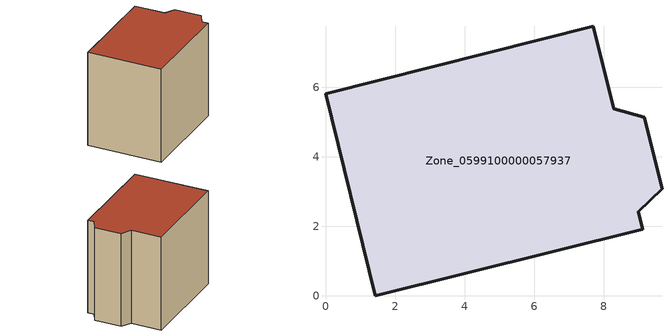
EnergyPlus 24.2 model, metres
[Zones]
Zone_0599100000057937
 floor ground (C_G): 0,5.81 7.7,7.75 8.29,5.37 9.17,5.13 9.68,3.07 9,2.42 9.12,1.91 1.43,0 z0
 wall outside (C_F): 1.43,0 9.12,1.91 9,2.42 9.68,3.07 9.17,5.13 8.29,5.37 7.7,7.75 0,5.81 1.43,0 z0:7.71
 roof outside (C_R): 7.7,7.75 0,5.81 1.43,0 9.12,1.91 9,2.42 9.68,3.07 9.17,5.13 8.29,5.37 z7.71
[BUILDING]
Pand.0599100000057937: North Axis=0; Terrain=City; Loads Convergence Tolerance Value=0.04; Temperature Convergence Tolerance Value=0.4; Solar Distribution=FullExterior; Maximum Number of Warmup Days=25; Minimum Number of Warmup Days=1
[Site:Location]
Rotterdam.The.Hague.AP_ZH_NLD Design_Conditions: Latitude=51.96; Longitude=4.45; Time Zone=1; Elevation=-4.5
[SITE:GROUNDTEMPERATURE:BUILDINGSURFACE]
18, 18, 18, 18, 18, 18, 18, 18, 18, 18, 18, 18
[MATERIAL] Thermal Absorptance=0.9; Solar Absorptance=0.7; Visible Absorptance=0.7
Name | Roughness | Thickness | Conductivity | Density | Specific Heat
G.TI.1946-1964 | MediumSmooth | 0.15 | 1 | 540 | 1210
F.TI.1946-1964 | Rough | 0.3 | 0.857143 | 1920 | 840
R.TI.1946-1964 | MediumRough | 0.2 | 0.277778 | 1500 | 1000
[CONSTRUCTION]
C_G: G.TI.1946-1964
C_F: F.TI.1946-1964
C_R: R.TI.1946-1964
[ZONE]
Zone_0599100000057937: Type=1; Multiplier=1; Ceiling Height=Autocalculate; Volume=Autocalculate; Floor Area=autocalculate; Part of Total Floor Area=Yes
[ZONEINFILTRATION:DESIGNFLOWRATE]
Infil_Zone_0599100000057937: Zone or ZoneList or Space or SpaceList=Zone_0599100000057937; Schedule=AlwaysOn; Design Flow Rate Calculation Method=Flow/Area; Flow Rate per Floor Area=0.003; Constant Term Coefficient=1; Temperature Term Coefficient=0; Velocity Term Coefficient=0; Velocity Squared Term Coefficient=0
[HVACTEMPLATE:ZONE:IDEALLOADSAIRSYSTEM]
Zone_0599100000057937: Maximum Heating Supply Air Temperature=50; Minimum Cooling Supply Air Temperature=13; Maximum Heating Supply Air Humidity Ratio=0.0156; Minimum Cooling Supply Air Humidity Ratio=0.0077; Heating Limit=NoLimit; Cooling Limit=NoLimit; Dehumidification Control Type=ConstantSensibleHeatRatio; Cooling Sensible Heat Ratio=0.7; Dehumidification Setpoint=60; Humidification Control Type=None; Humidification Setpoint=30; Outdoor Air Method=None; Outdoor Air Flow Rate per Person=0.00944; Outdoor Air Flow Rate per Zone Floor Area=0; Outdoor Air Flow Rate per Zone=0; Demand Controlled Ventilation Type=None; Outdoor Air Economizer Type=NoEconomizer; Heat Recovery Type=None; Sensible Heat Recovery Effectiveness=0.7; Latent Heat Recovery Effectiveness=0.65
[ZONECONTROL:THERMOSTAT]
ThermostatControl_Zone_0599100000057937: Zone or ZoneList=Zone_0599100000057937; Control Type Schedule=DualSetpointControlType; Control 1=Thermostat_Zone_0599100000057937; Temperature Difference Between Cutout And Setpoint=0
[THERMOSTATSETPOINT:DUALSETPOINT]
Thermostat_Zone_0599100000057937: Heating Setpoint Temperature Schedule=HeatingSetpoint_Zone_0599100000057937; Cooling Setpoint Temperature Schedule=CoolingSetpoint_Zone_0599100000057937
[SCHEDULE:COMPACT]
HeatingSetpoint_Zone_0599100000057937: Through: 12/31, For: AllDays, Until: 24:00, 21
CoolingSetpoint_Zone_0599100000057937: Through: 12/31, For: AllDays, Until: 24:00, 24
DualSetpointControlType: Through: 12/31, For: AllDays, Until: 24:00, 4
AlwaysOn: Through: 12/31, For: AllDays, Until: 24:00, 1
